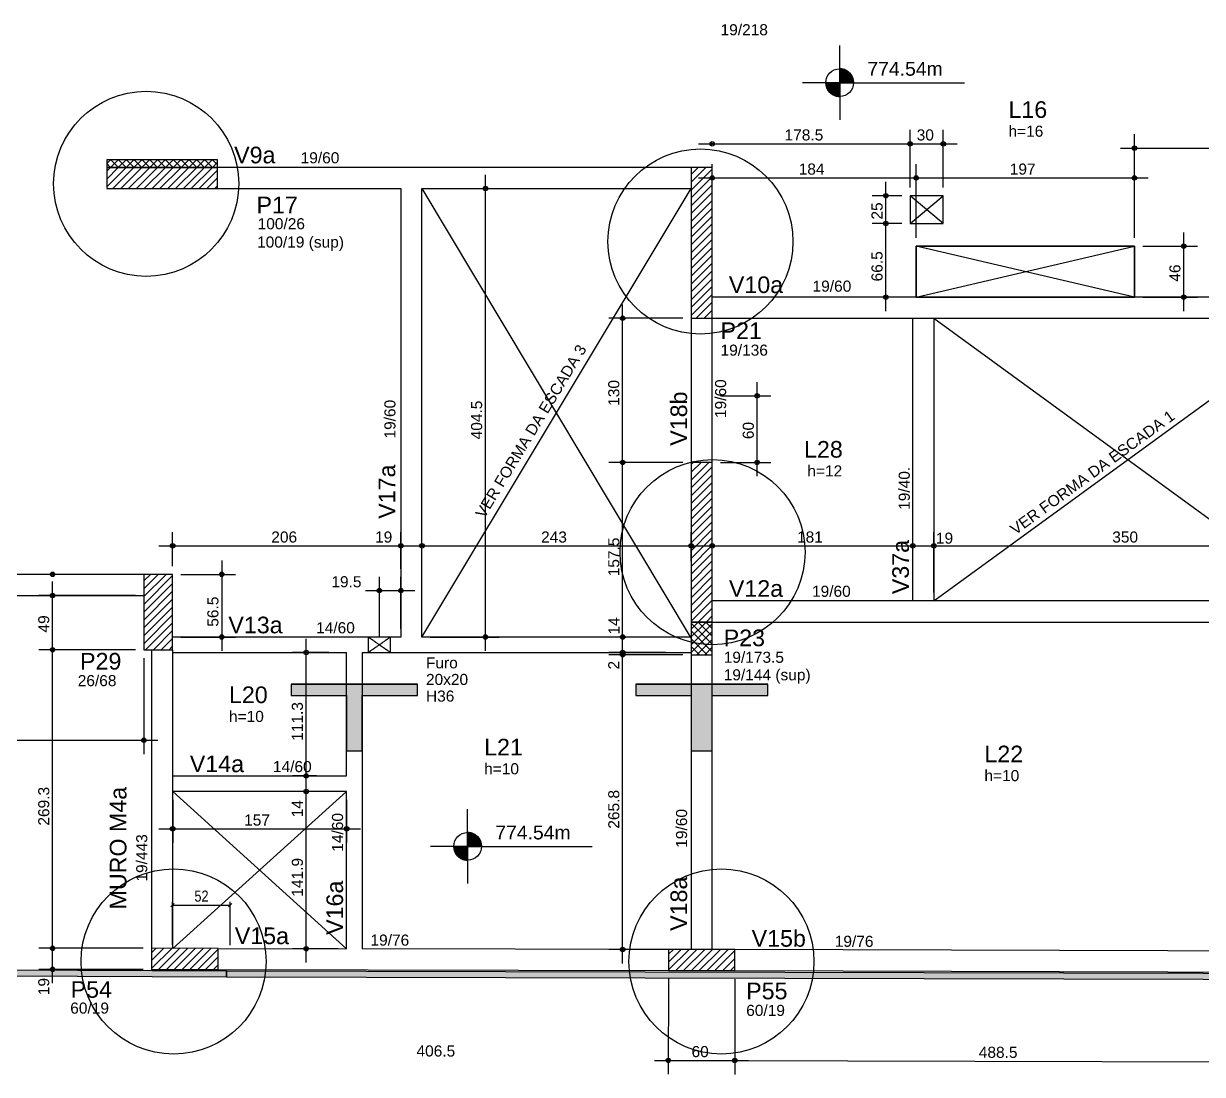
# Model space of a CAD drawing. Header units: millimetres. Extents: x 787 to 8287, y -592 to 17063.
# Drawn here: x 3300 to 4364, y 14306 to 15254 of the extents above; entities that cross this region are included whole.
import ezdxf

# ---------------------------------------------------------------- set-up
doc = ezdxf.new("R2010")
doc.units = ezdxf.units.MM
doc.linetypes.add('ESTILO_TQS_0001', pattern=[1, 0.7, -0.3])
for name, color, linetype in [('1', 1, 'Continuous'), ('10', 10, 'Continuous'), ('2', 2, 'Continuous'), ('3', 3, 'Continuous'), ('4', 4, 'Continuous'), ('6', 6, 'Continuous'), ('Painéis', 200, 'Continuous')]:
    doc.layers.add(name, color=color, linetype=linetype)
doc.styles.add('COTA TECNICA', font='techl___.ttf', dxfattribs={"height": 10})
doc.styles.get("Standard").update_dxf_attribs({"font": 'arial.ttf'})
doc.dimstyles.new('PAINEL', dxfattribs={"dimtxt": 10, "dimasz": 3, "dimexe": 3, "dimexo": 3, "dimgap": 3, "dimtad": 1, "dimdec": 1, "dimzin": 12, "dimdsep": 46, "dimtxsty": 'COTA TECNICA', "dimblk1": 'OBLIQUE', "dimblk2": 'OBLIQUE', "dimsah": 1, "dimcen": 0.9, "dimclrd": 4, "dimclre": 4, "dimclrt": 240, "dimadec": 1, "dimazin": 3, "dimtfac": 1, "dimtdec": 1, "dimtmove": 0, "dimatfit": 3, "dimfxl": 0, "dimtolj": 1, "dimtzin": 12, "dimarcsym": 0})

# ---------------------------------------------------------------- blocks, each defined once
blk = doc.blocks.new('_Oblique')
at = {"color": 0, "linetype": 'ByBlock', "lineweight": -2}
blk.add_line((-0.5, -0.5), (0.5, 0.5), dxfattribs=at)
blk = doc.blocks.new('*D3333')
at = {"layer": 'Defpoints', "color": 0}
for p in [(3486.8, 14458.9), (3434.8, 14420), (3486.8, 14419.9)]:
    blk.add_point(p, dxfattribs=at)
at = {"layer": 'Painéis', "color": 4, "lineweight": -2}
for p, q in [((3434.8, 14423), (3434.8, 14461.9)), ((3434.8, 14458.9), (3486.8, 14458.9)), ((3486.8, 14422.9), (3486.8, 14461.9))]:
    blk.add_line(p, q, dxfattribs=at)
at = {"layer": 'Painéis', "color": 4, "lineweight": -2, "xscale": 3, "yscale": 3, "zscale": 3, "rotation": 180}
blk.add_blockref('_Oblique', (3434.8, 14458.9), dxfattribs=at)
at = {"layer": 'Painéis', "color": 4, "lineweight": -2, "xscale": 3, "yscale": 3, "zscale": 3}
blk.add_blockref('_Oblique', (3486.8, 14458.9), dxfattribs=at)
at = {"layer": 'Painéis', "color": 240, "insert": (3460.8, 14467), "char_height": 10, "attachment_point": 5, "style": 'COTA TECNICA'}
blk.add_mtext('\\A1;52', dxfattribs=at)

msp = doc.modelspace()

# ---------------------------------------------------------------- linework, layer by layer
at = {"layer": '1', "linetype": 'Continuous'}
for p, q in [((4036.8, 15200.8), (4036.8, 15234.36)), ((4036.8, 15213.3), (4036.8, 15188.3)), ((4036.8, 15212.7), (4040.63, 15212.7)), ((4036.8, 15211.9), (4042.53, 15211.9)), ((4036.8, 15211.11), (4043.86, 15211.11)), ((4036.8, 15210.32), (4044.9, 15210.32)), ((4036.8, 15209.53), (4045.75, 15209.53)), ((4036.8, 15208.73), (4046.45, 15208.73)), ((4036.8, 15207.94), (4047.06, 15207.94)), ((4036.8, 15207.15), (4047.57, 15207.15)), ((4036.8, 15206.35), (4048, 15206.35)), ((4036.8, 15205.56), (4048.36, 15205.56)), ((4036.8, 15204.77), (4048.65, 15204.77)), ((4036.8, 15203.98), (4048.89, 15203.98)), ((4036.8, 15200.8), (4003.24, 15200.8)), ((4024.3, 15200.8), (4049.3, 15200.8)), ((4036.8, 15200.01), (4024.3, 15200.01)), ((4036.8, 15199.22), (4024.4, 15199.22)), ((4036.8, 15198.43), (4024.53, 15198.43)), ((4036.8, 15197.63), (4024.71, 15197.63)), ((4036.8, 15196.84), (4024.94, 15196.84)), ((4036.8, 15196.05), (4025.24, 15196.05)), ((4036.8, 15195.25), (4025.6, 15195.25)), ((4036.8, 15194.46), (4026.03, 15194.46)), ((4036.8, 15193.67), (4026.53, 15193.67)), ((4036.8, 15192.88), (4027.13, 15192.88)), ((4036.8, 15203.18), (4049.07, 15203.18)), ((4036.8, 15202.39), (4049.2, 15202.39)), ((4036.8, 15201.6), (4049.27, 15201.6)), ((4036.8, 15200.8), (4149.3, 15200.8)), ((4036.8, 15200.8), (4036.8, 15167.25)), ((4036.8, 15192.08), (4027.84, 15192.08)), ((4036.8, 15191.29), (4028.69, 15191.29)), ((4036.8, 15190.5), (4029.73, 15190.5)), ((4036.8, 15189.7), (4031.05, 15189.7)), ((4036.8, 15188.91), (4032.95, 15188.91)), ((4100.3, 15106.3), (4100.3, 15158.17)), ((4100.3, 15106.3), (4100.3, 15158.17)), ((4130.3, 15106.3), (4130.3, 15158.17)), ((4302.81, 15060.79), (4302.81, 15154.21)), ((3909.3, 15145.67), (4112.8, 15145.67)), ((4087.8, 15145.67), (4142.8, 15145.67)), ((4290.31, 15141.71), (4484.3, 15141.71)), ((3375.31, 15127.98), (3378.63, 15131.3)), ((3375.31, 15131.3), (3375.31, 15131.3)), ((3375.31, 15131.3), (3375.31, 15131.3)), ((3375.31, 15131.3), (3375.31, 15131.3)), ((3375.31, 15131.3), (3375.31, 15131.3)), ((3375.31, 15131.3), (3375.31, 15131.3)), ((3375.31, 15131.3), (3375.31, 15131.3)), ((3375.31, 15131.3), (3375.31, 15131.3)), ((3378.7, 15124.3), (3385.7, 15131.3)), ((3378.87, 15131.3), (3385.87, 15124.3)), ((3385.77, 15124.3), (3392.77, 15131.3)), ((3385.94, 15131.3), (3392.94, 15124.3)), ((3392.84, 15124.3), (3399.84, 15131.3)), ((3393.01, 15131.3), (3400.01, 15124.3)), ((3399.91, 15124.3), (3406.91, 15131.3)), ((3400.08, 15131.3), (3407.08, 15124.3)), ((3406.99, 15124.3), (3413.99, 15131.3)), ((3407.15, 15131.3), (3414.15, 15124.3)), ((3414.06, 15124.3), (3421.06, 15131.3)), ((3414.22, 15131.3), (3421.22, 15124.3)), ((3421.13, 15124.3), (3428.13, 15131.3)), ((3421.29, 15131.3), (3428.29, 15124.3)), ((3428.2, 15124.3), (3435.2, 15131.3)), ((3428.36, 15131.3), (3435.36, 15124.3)), ((3435.27, 15124.3), (3442.27, 15131.3)), ((3435.44, 15131.3), (3442.44, 15124.3)), ((3442.34, 15124.3), (3449.34, 15131.3)), ((3442.51, 15131.3), (3449.51, 15124.3)), ((3449.41, 15124.3), (3456.41, 15131.3)), ((3449.58, 15131.3), (3456.58, 15124.3)), ((3456.48, 15124.3), (3463.48, 15131.3)), ((3456.65, 15131.3), (3463.65, 15124.3)), ((3463.55, 15124.3), (3470.55, 15131.3)), ((3463.72, 15131.3), (3470.72, 15124.3)), ((3470.62, 15124.3), (3475.31, 15128.99)), ((3470.79, 15131.3), (3475.31, 15126.79)), ((3475.31, 15131.3), (3475.31, 15131.3)), ((3475.31, 15131.3), (3475.31, 15131.3)), ((3375.31, 15127.79), (3378.8, 15124.3)), ((3375.31, 15106.77), (3392.84, 15124.3)), ((3375.31, 15113.84), (3385.77, 15124.3)), ((3375.31, 15120.91), (3378.7, 15124.3)), ((3380.91, 15105.3), (3399.91, 15124.3)), ((3387.99, 15105.3), (3406.99, 15124.3)), ((3395.06, 15105.3), (3414.06, 15124.3)), ((3402.13, 15105.3), (3421.13, 15124.3)), ((3409.2, 15105.3), (3428.2, 15124.3)), ((3416.27, 15105.3), (3435.27, 15124.3)), ((3423.34, 15105.3), (3442.34, 15124.3)), ((3430.41, 15105.3), (3449.41, 15124.3)), ((3437.48, 15105.3), (3456.48, 15124.3)), ((3444.55, 15105.3), (3463.55, 15124.3)), ((3451.62, 15105.3), (3470.62, 15124.3)), ((3458.7, 15105.3), (3475.31, 15121.91)), ((3895.3, 15124.3), (3787.46, 15124.3)), ((3902.8, 15111.01), (3916.1, 15124.3)), ((3902.8, 15118.08), (3909.03, 15124.3)), ((3902.8, 15124.3), (3902.8, 15124.3)), ((3902.8, 15124.3), (3902.8, 15124.3)), ((3902.8, 15124.3), (3902.8, 15124.3)), ((3902.8, 15103.93), (3921.8, 15122.93)), ((3921.8, 15077.17), (3921.8, 15127.37)), ((3921.8, 15124.3), (3921.8, 15124.3)), ((3921.8, 15124.3), (3921.8, 15124.3)), ((4105.8, 15060.79), (4105.8, 15127.37)), ((4105.8, 15060.79), (4105.8, 15127.37)), ((4302.81, 15060.79), (4302.81, 15127.37)), ((3425.31, 15114.8), (3425.31, 15114.8)), ((3465.77, 15105.3), (3475.31, 15114.84)), ((3472.84, 15105.3), (3475.31, 15107.77)), ((3717.11, 14688.3), (3717.11, 15117.8)), ((3902.8, 15096.86), (3921.8, 15115.86)), ((3902.8, 15089.79), (3921.8, 15108.79)), ((3909.3, 15114.87), (4118.3, 15114.87)), ((4078.48, 15061.3), (4078.48, 15111.3)), ((4093.3, 15114.87), (4315.31, 15114.87)), ((3375.31, 15105.3), (3375.31, 15105.3)), ((3375.31, 15105.3), (3375.31, 15105.3)), ((3475.31, 15105.3), (3475.31, 15105.3)), ((3640.81, 15105.3), (3640.81, 15105.3)), ((3640.81, 15105.3), (3640.81, 15105.3)), ((3659.81, 15105.3), (3659.81, 15105.3)), ((3659.81, 15105.3), (3659.81, 15105.3)), ((3659.81, 15105.3), (3659.81, 15105.3)), ((3667.31, 15105.3), (3729.61, 15105.3)), ((3902.8, 15082.72), (3921.8, 15101.72)), ((4092.8, 15098.8), (4065.98, 15098.8)), ((4100.3, 15098.8), (4100.3, 15098.8)), ((4100.3, 15098.8), (4100.3, 15098.8)), ((4100.3, 15098.8), (4100.3, 15098.8)), ((4130.3, 15098.8), (4130.3, 15098.8)), ((3902.8, 15075.65), (3921.8, 15094.65)), ((3902.8, 15068.58), (3921.8, 15087.58)), ((4078.48, 14994.8), (4078.48, 15086.3)), ((3902.8, 15061.51), (3921.8, 15080.51)), ((3902.8, 15054.44), (3921.8, 15073.44)), ((3902.8, 15047.37), (3921.8, 15066.37)), ((3921.8, 15069.67), (3921.8, 15069.67)), ((4092.8, 15073.8), (4065.98, 15073.8)), ((4092.8, 15073.8), (4065.98, 15073.8)), ((4100.3, 15073.8), (4100.3, 15073.8)), ((4100.3, 15073.8), (4100.3, 15073.8)), ((4347.3, 14994.8), (4347.3, 15065.79)), ((3902.8, 15040.29), (3921.8, 15059.29)), ((3912.3, 15056.3), (3912.3, 15056.3)), ((3902.8, 15033.22), (3921.8, 15052.22)), ((3902.8, 15026.15), (3921.8, 15045.15)), ((4105.8, 15053.29), (4105.8, 15053.29)), ((4105.8, 15053.29), (4105.8, 15053.29)), ((4302.81, 15053.29), (4302.81, 15053.29)), ((4302.81, 15053.29), (4302.81, 15053.29)), ((4302.81, 15053.29), (4302.81, 15053.29)), ((4310.31, 15053.29), (4359.8, 15053.29)), ((3902.8, 15019.08), (3921.8, 15038.08)), ((3902.8, 15012.01), (3921.8, 15031.01)), ((3902.8, 15004.94), (3921.8, 15023.94)), ((3902.8, 14997.87), (3921.8, 15016.87)), ((3902.8, 14990.8), (3921.8, 15009.8)), ((3907.38, 14988.3), (3921.8, 15002.73)), ((4079.08, 15007.3), (4065.98, 15007.3)), ((4086.58, 15007.3), (4086.58, 15007.3)), ((4302.81, 15007.3), (4302.81, 15007.3)), ((4310.31, 15007.3), (4359.8, 15007.3)), ((3840.9, 14845.8), (3840.9, 15000.8)), ((3914.45, 14988.3), (3921.8, 14995.66)), ((3895.3, 14988.3), (3828.4, 14988.3)), ((3895.3, 14988.3), (3828.4, 14988.3)), ((3902.8, 14988.3), (3902.8, 14988.3)), ((3902.8, 14988.3), (3902.8, 14988.3)), ((3921.52, 14988.3), (3921.8, 14988.58)), ((4102.8, 14733.3), (4102.8, 14988.3)), ((4121.8, 14988.3), (4121.8, 14733.3)), ((3962.28, 14845.8), (3962.28, 14930.8)), ((3921.81, 14918.3), (3921.81, 14918.3)), ((3929.31, 14918.3), (3974.78, 14918.3)), ((3840.9, 14688.3), (3840.9, 14870.8)), ((3895.31, 14858.3), (3828.4, 14858.3)), ((3895.31, 14858.3), (3828.4, 14858.3)), ((3902.81, 14842.31), (3918.8, 14858.3)), ((3902.81, 14849.38), (3911.73, 14858.3)), ((3902.81, 14856.45), (3904.66, 14858.3)), ((3902.81, 14858.3), (3902.81, 14858.3)), ((3902.81, 14858.3), (3902.81, 14858.3)), ((3902.81, 14835.24), (3921.81, 14854.24)), ((3921.81, 14858.3), (3921.81, 14858.3)), ((3929.31, 14858.3), (3974.78, 14858.3)), ((3902.81, 14828.17), (3921.81, 14847.17)), ((3902.81, 14821.1), (3921.81, 14840.1)), ((3902.81, 14814.03), (3921.81, 14833.03)), ((3902.81, 14806.95), (3921.81, 14825.95)), ((3902.81, 14799.88), (3921.81, 14818.88)), ((3902.81, 14792.81), (3921.81, 14811.81)), ((3902.81, 14785.74), (3921.81, 14804.74)), ((3434.8, 14764.81), (3434.8, 14795.5)), ((3640.81, 14762.44), (3640.81, 14795.5)), ((3640.81, 14762.44), (3640.81, 14795.5)), ((3659.81, 14782.47), (3659.81, 14795.5)), ((3659.81, 14782.47), (3659.81, 14795.5)), ((3902.81, 14778.67), (3921.81, 14797.67)), ((3902.81, 14769.34), (3902.81, 14795.5)), ((3902.81, 14771.6), (3921.81, 14790.6)), ((3921.81, 14740.8), (3921.81, 14795.5)), ((4102.8, 14740.8), (4102.8, 14795.5)), ((4102.8, 14740.8), (4102.8, 14795.5)), ((4121.8, 14740.8), (4121.8, 14795.5)), ((4121.8, 14740.8), (4121.8, 14795.5)), ((3422.3, 14783), (3653.31, 14783)), ((3628.31, 14783), (3672.31, 14783)), ((3647.31, 14783), (3915.31, 14783)), ((3902.81, 14764.53), (3921.81, 14783.53)), ((3909.31, 14783), (4115.3, 14783)), ((3912.31, 14786.3), (3912.31, 14786.3)), ((4090.3, 14783), (4134.3, 14783)), ((4109.3, 14783), (4484.3, 14783)), ((3479.09, 14769.81), (3479.09, 14688.3)), ((3659.81, 14774.97), (3659.81, 14774.97)), ((3659.81, 14774.97), (3659.81, 14774.97)), ((3902.81, 14757.46), (3921.81, 14776.46)), ((3902.81, 14750.39), (3921.81, 14769.39)), ((3401.3, 14757.31), (3313.96, 14757.31)), ((3408.8, 14737.21), (3428.9, 14757.31)), ((3408.8, 14744.29), (3421.83, 14757.31)), ((3408.8, 14751.36), (3414.75, 14757.31)), ((3408.8, 14757.31), (3408.8, 14757.31)), ((3434.8, 14757.31), (3434.8, 14757.31)), ((3434.8, 14757.31), (3434.8, 14757.31)), ((3442.3, 14757.31), (3491.59, 14757.31)), ((3902.81, 14743.31), (3921.81, 14762.31)), ((3902.81, 14761.84), (3902.81, 14761.84)), ((3326.46, 14676.81), (3326.46, 14750.8)), ((3408.8, 14730.14), (3434.8, 14756.14)), ((3408.8, 14723.07), (3434.8, 14749.07)), ((3621.35, 14701.3), (3621.35, 14755.16)), ((3640.81, 14708.3), (3640.81, 14755.16)), ((3640.81, 14754.94), (3640.81, 14754.94)), ((3640.81, 14754.94), (3640.81, 14754.94)), ((3902.81, 14736.24), (3921.81, 14755.24)), ((3902.81, 14729.17), (3921.81, 14748.17)), ((3401.3, 14738.3), (3313.96, 14738.3)), ((3408.8, 14716), (3434.8, 14742)), ((3408.8, 14738.3), (3408.8, 14738.3)), ((3608.85, 14742.66), (3653.31, 14742.66)), ((3902.81, 14722.1), (3921.81, 14741.1)), ((3408.8, 14708.93), (3434.8, 14734.93)), ((3408.8, 14701.86), (3434.8, 14727.86)), ((3902.81, 14715.03), (3921.81, 14734.03)), ((3909.15, 14714.3), (3921.81, 14726.96)), ((3921.81, 14733.3), (3921.81, 14733.3)), ((4102.8, 14733.3), (4102.8, 14733.3)), ((4102.8, 14733.3), (4102.8, 14733.3)), ((4121.8, 14733.3), (4121.8, 14733.3)), ((4121.8, 14733.3), (4121.8, 14733.3)), ((3408.8, 14694.79), (3434.8, 14720.79)), ((3425.3, 14723.31), (3425.3, 14723.31)), ((3902.81, 14700.89), (3916.22, 14714.3)), ((3902.81, 14707.96), (3909.15, 14714.3)), ((3909, 14714.3), (3921.81, 14701.5)), ((3916.08, 14714.3), (3921.81, 14708.57)), ((3916.22, 14714.3), (3921.81, 14719.89)), ((3410.39, 14689.31), (3434.8, 14713.72)), ((3417.46, 14689.31), (3434.8, 14706.65)), ((3840.9, 14674.3), (3840.9, 14713.3)), ((3902.81, 14713.43), (3921.81, 14694.43)), ((3902.81, 14693.82), (3921.81, 14712.82)), ((3902.81, 14706.36), (3921.81, 14687.36)), ((3902.81, 14686.75), (3921.81, 14705.75)), ((3326.46, 14407.53), (3326.46, 14701.81)), ((3424.54, 14689.31), (3434.8, 14699.57)), ((3434.8, 14700.8), (3434.8, 14700.8)), ((3442.3, 14700.8), (3491.59, 14700.8)), ((3555.33, 14562.98), (3555.33, 14699.3)), ((3621.35, 14693.8), (3621.35, 14693.8)), ((3640.81, 14700.8), (3640.81, 14700.8)), ((3659.81, 14700.8), (3659.81, 14700.8)), ((3667.31, 14700.8), (3729.61, 14700.8)), ((3851.98, 14700.8), (3828.4, 14700.8)), ((3851.98, 14700.8), (3828.4, 14700.8)), ((3840.9, 14672.3), (3840.9, 14699.3)), ((3840.9, 14406.45), (3840.9, 14697.3)), ((3859.48, 14700.8), (3859.48, 14700.8)), ((3859.48, 14700.8), (3859.48, 14700.8)), ((3902.81, 14699.29), (3917.29, 14684.8)), ((3907.94, 14684.8), (3921.81, 14698.67)), ((3401.3, 14689.31), (3313.96, 14689.31)), ((3401.3, 14689.31), (3313.96, 14689.31)), ((3408.8, 14689.31), (3408.8, 14689.31)), ((3408.8, 14689.31), (3408.8, 14689.31)), ((3408.8, 14689.31), (3408.8, 14689.31)), ((3431.61, 14689.31), (3434.8, 14692.5)), ((3575.6, 14686.8), (3542.83, 14686.8)), ((3583.1, 14686.8), (3583.1, 14686.8)), ((3591.81, 14575.48), (3591.81, 14686.8)), ((3605.81, 14686.8), (3605.81, 14419.6)), ((3872.61, 14686.8), (3828.4, 14686.8)), ((3879.6, 14686.8), (3828.4, 14686.8)), ((3895.31, 14684.8), (3828.4, 14684.8)), ((3895.31, 14684.8), (3828.4, 14684.8)), ((3880.11, 14686.8), (3880.11, 14686.8)), ((3887.1, 14686.8), (3887.1, 14686.8)), ((3902.81, 14692.22), (3910.22, 14684.8)), ((3902.81, 14685.15), (3903.15, 14684.8)), ((3902.81, 14684.8), (3902.81, 14684.8)), ((3902.81, 14684.8), (3902.81, 14684.8)), ((3915.01, 14684.8), (3921.81, 14691.6)), ((3408.8, 14681.81), (3408.8, 14595.18)), ((2938.8, 14607.68), (3421.3, 14607.68)), ((3555.33, 14548.98), (3555.33, 14587.98)), ((3434.81, 14575.48), (3591.81, 14575.48)), ((3564.53, 14575.48), (3542.83, 14575.48)), ((3564.53, 14575.48), (3542.83, 14575.48)), ((3555.33, 14407.13), (3555.33, 14573.98)), ((3572.03, 14575.48), (3572.03, 14575.48)), ((3572.03, 14575.48), (3572.03, 14575.48)), ((3591.81, 14561.48), (3434.81, 14561.48)), ((3434.81, 14561.48), (3434.81, 14561.48)), ((3584.31, 14561.48), (3542.83, 14561.48)), ((3584.31, 14561.48), (3542.83, 14561.48)), ((3591.81, 14419.63), (3591.81, 14561.48)), ((3591.81, 14561.48), (3591.81, 14561.48)), ((3591.81, 14561.48), (3591.81, 14561.48)), ((3591.81, 14561.48), (3591.81, 14561.48)), ((3434.81, 14553.98), (3434.81, 14515.24)), ((3591.81, 14553.98), (3591.81, 14515.24)), ((3700.99, 14511.98), (3700.99, 14545.54)), ((3422.31, 14527.74), (3604.31, 14527.74)), ((3700.99, 14524.48), (3700.99, 14499.48)), ((3700.99, 14523.87), (3704.82, 14523.87)), ((3700.99, 14523.08), (3706.72, 14523.08)), ((3700.99, 14511.98), (3667.43, 14511.98)), ((3688.49, 14511.98), (3713.49, 14511.98)), ((3700.99, 14522.28), (3708.05, 14522.28)), ((3700.99, 14521.49), (3709.09, 14521.49)), ((3700.99, 14520.7), (3709.94, 14520.7)), ((3700.99, 14519.91), (3710.64, 14519.91)), ((3700.99, 14519.11), (3711.25, 14519.11)), ((3700.99, 14518.32), (3711.76, 14518.32)), ((3700.99, 14517.53), (3712.19, 14517.53)), ((3700.99, 14516.73), (3712.55, 14516.73)), ((3700.99, 14515.94), (3712.84, 14515.94)), ((3700.99, 14515.15), (3713.08, 14515.15)), ((3700.99, 14514.36), (3713.26, 14514.36)), ((3700.99, 14513.56), (3713.39, 14513.56)), ((3700.99, 14512.77), (3713.46, 14512.77)), ((3700.99, 14511.98), (3813.49, 14511.98)), ((3700.99, 14511.98), (3700.99, 14478.42)), ((3700.99, 14511.18), (3688.49, 14511.18)), ((3700.99, 14510.39), (3688.59, 14510.39)), ((3700.99, 14509.6), (3688.71, 14509.6)), ((3700.99, 14508.81), (3688.9, 14508.81)), ((3700.99, 14508.01), (3689.13, 14508.01)), ((3700.99, 14507.22), (3689.43, 14507.22)), ((3700.99, 14506.43), (3689.79, 14506.43)), ((3700.99, 14505.63), (3690.21, 14505.63)), ((3700.99, 14504.84), (3690.72, 14504.84)), ((3700.99, 14504.05), (3691.32, 14504.05)), ((3700.99, 14503.26), (3692.03, 14503.26)), ((3700.99, 14502.46), (3692.88, 14502.46)), ((3700.99, 14501.67), (3693.91, 14501.67)), ((3700.99, 14500.88), (3695.24, 14500.88)), ((3700.99, 14500.08), (3697.14, 14500.08)), ((3326.46, 14388.53), (3326.46, 14432.53)), ((3408.31, 14420.03), (3313.96, 14420.03)), ((3408.31, 14420.03), (3313.96, 14420.03)), ((3415.81, 14420.03), (3415.81, 14420.03)), ((3415.81, 14420.03), (3415.81, 14420.03)), ((3415.81, 14401.85), (3434.03, 14419.99)), ((3415.82, 14408.92), (3426.96, 14420.01)), ((3415.84, 14416), (3419.89, 14420.02)), ((3422.06, 14401.02), (3441.1, 14419.97)), ((3429.13, 14401), (3448.17, 14419.96)), ((3436.2, 14400.99), (3455.24, 14419.94)), ((3443.27, 14400.97), (3462.31, 14419.92)), ((3450.34, 14400.95), (3469.39, 14419.91)), ((3457.41, 14400.93), (3475.85, 14419.28)), ((3475.85, 14419.89), (3591.81, 14419.63)), ((3584.31, 14419.63), (3542.83, 14419.63)), ((3591.81, 14419.63), (3591.81, 14419.63)), ((3895.31, 14418.95), (3828.4, 14418.95)), ((3882.26, 14400.5), (3900.81, 14418.96)), ((3882.28, 14407.57), (3893.74, 14418.97)), ((3882.3, 14414.64), (3886.66, 14418.99)), ((3888.83, 14399.99), (3907.88, 14418.94)), ((3895.9, 14399.97), (3914.95, 14418.92)), ((3902.81, 14418.95), (3902.81, 14418.95)), ((3902.97, 14399.95), (3922.02, 14418.91)), ((3910.04, 14399.93), (3929.09, 14418.89)), ((3917.12, 14399.92), (3936.16, 14418.87)), ((3924.19, 14399.9), (3942.31, 14417.93)), ((3445.83, 14410.46), (3445.83, 14410.46)), ((3464.48, 14400.92), (3475.83, 14412.21)), ((3912.28, 14409.43), (3912.28, 14409.43)), ((3931.26, 14399.88), (3942.29, 14410.86)), ((3408.3, 14401.03), (3313.96, 14401.03)), ((3415.8, 14401.03), (3415.8, 14401.03)), ((3415.8, 14401.03), (3415.8, 14401.03)), ((3471.55, 14400.9), (3475.81, 14405.14)), ((3475.8, 14400.89), (3475.8, 14400.89)), ((3475.8, 14400.89), (3475.8, 14400.89)), ((3882.26, 14399.91), (3882.26, 14399.91)), ((3882.26, 14399.91), (3882.26, 14399.91)), ((3938.33, 14399.87), (3942.27, 14403.79)), ((3942.26, 14399.77), (3942.26, 14399.77)), ((3942.26, 14399.77), (3942.26, 14399.77)), ((3882.24, 14392.41), (3882.04, 14306.42)), ((3882.24, 14392.41), (3882.04, 14306.42)), ((3942.24, 14392.27), (3942.04, 14306.27)), ((3942.24, 14392.27), (3942.04, 14306.27)), ((3869.57, 14318.95), (3954.57, 14318.74)), ((3929.57, 14318.8), (4443.07, 14317.57))]:
    msp.add_line(p, q, dxfattribs=at)
for points in [[(4036.8, 15213.3), (4036.8, 15200.8), (4049.3, 15200.8), (4049.29, 15201.26), (4049.24, 15202.05), (4049.13, 15202.84), (4048.97, 15203.66), (4048.77, 15204.4), (4048.49, 15205.22), (4048.16, 15206.02), (4047.78, 15206.78), (4047.3, 15207.58), (4046.73, 15208.4), (4046.03, 15209.24), (4045.43, 15209.84), (4044.64, 15210.54), (4044.1, 15210.95), (4043.52, 15211.35), (4042.81, 15211.76), (4042.1, 15212.12), (4041.02, 15212.57), (4040.03, 15212.88), (4039.24, 15213.06), (4038.28, 15213.22), (4037.5, 15213.28), (4036.8, 15213.3)], [(4036.8, 15188.3), (4036.8, 15200.8), (4024.3, 15200.8), (4024.31, 15200.35), (4024.36, 15199.56), (4024.46, 15198.77), (4024.63, 15197.95), (4024.82, 15197.21), (4025.1, 15196.39), (4025.44, 15195.59), (4025.82, 15194.83), (4026.29, 15194.03), (4026.87, 15193.21), (4027.57, 15192.37), (4028.16, 15191.77), (4028.95, 15191.07), (4029.49, 15190.66), (4030.08, 15190.26), (4030.78, 15189.85), (4031.49, 15189.49), (4032.57, 15189.04), (4033.56, 15188.73), (4034.35, 15188.55), (4035.32, 15188.39), (4036.1, 15188.32), (4036.8, 15188.3)], [(3650.31, 15124.3), (3475.31, 15124.3)], [(3902.8, 15124.3), (3650.31, 15124.3)], [(3475.31, 15105.3), (3640.81, 15105.3)], [(3640.81, 15105.3), (3640.81, 14700.8)], [(3659.81, 15105.3), (3902.8, 15105.3)], [(3659.81, 14700.8), (3659.81, 15105.3)], [(4464.8, 15007.3), (3921.8, 15007.3)], [(3902.81, 14988.3), (3902.81, 14858.3)], [(3921.8, 14988.3), (4464.8, 14988.3)], [(3921.81, 14858.3), (3921.81, 14988.3)], [(3408.81, 14757.3), (2951.3, 14757.3)], [(2951.3, 14738.3), (3408.8, 14738.3)], [(4471.8, 14733.3), (3921.81, 14733.3)], [(3921.81, 14714.3), (4471.8, 14714.3)], [(3640.81, 14700.8), (3434.8, 14700.8)], [(3902.81, 14700.8), (3659.81, 14700.8)], [(3415.81, 14689.31), (3415.81, 14420.03)], [(3434.8, 14686.8), (3591.81, 14686.8)], [(3434.81, 14419.99), (3434.81, 14689.31)], [(3605.81, 14686.8), (3902.81, 14686.8)], [(3902.81, 14684.8), (3902.81, 14418.95)], [(3921.81, 14418.91), (3921.81, 14684.8)], [(3700.99, 14524.48), (3700.99, 14511.98), (3713.49, 14511.98), (3713.48, 14512.43), (3713.42, 14513.22), (3713.32, 14514.01), (3713.16, 14514.83), (3712.96, 14515.57), (3712.68, 14516.39), (3712.35, 14517.19), (3711.97, 14517.95), (3711.49, 14518.75), (3710.92, 14519.57), (3710.22, 14520.41), (3709.62, 14521.01), (3708.83, 14521.71), (3708.29, 14522.12), (3707.71, 14522.52), (3707, 14522.94), (3706.29, 14523.29), (3705.21, 14523.74), (3704.22, 14524.05), (3703.43, 14524.24), (3702.47, 14524.39), (3701.69, 14524.46), (3700.99, 14524.48)], [(3700.99, 14499.48), (3700.99, 14511.98), (3688.49, 14511.98), (3688.49, 14511.52), (3688.55, 14510.73), (3688.65, 14509.94), (3688.82, 14509.12), (3689.01, 14508.39), (3689.29, 14507.56), (3689.63, 14506.76), (3690.01, 14506), (3690.48, 14505.2), (3691.06, 14504.38), (3691.76, 14503.55), (3692.35, 14502.94), (3693.14, 14502.25), (3693.68, 14501.83), (3694.27, 14501.44), (3694.97, 14501.02), (3695.68, 14500.66), (3696.76, 14500.21), (3697.75, 14499.9), (3698.54, 14499.72), (3699.51, 14499.56), (3700.29, 14499.5), (3700.99, 14499.48)], [(3882.31, 14419), (3605.81, 14419.59)], [(4430.81, 14417.54), (3942.31, 14418.86)], [(1399.76, 14408.66), (1399.74, 14403.66), (3483.29, 14394.3), (3483.31, 14399.3), (1399.76, 14408.66)], [(3475.8, 14400.89), (3882.26, 14400)], [(3483.31, 14399.3), (3483.29, 14394.3), (6883.77, 14386.16), (6883.79, 14391.16), (3483.31, 14399.3)], [(3942.26, 14399.86), (4430.76, 14398.54)]]:
    msp.add_lwpolyline(points, dxfattribs=at)
at = {"layer": '1', "linetype": 'ESTILO_TQS_0001'}
msp.add_lwpolyline([(3621.35, 14693.8), (3611.35, 14686.8), (3631.35, 14686.8), (3621.35, 14693.8), (3631.35, 14686.8), (3631.35, 14700.8), (3621.35, 14693.8), (3631.35, 14700.8), (3611.35, 14700.8), (3621.35, 14693.8), (3611.35, 14700.8), (3611.35, 14686.8), (3621.35, 14693.8)], dxfattribs=at)
at = {"layer": '1', "linetype": 'Continuous'}
for centre, radius in [((4036.8, 15200.8), 12.5), ((3921.8, 15145.67), 2), ((3921.8, 15145.67), 1), ((4100.3, 15145.67), 2), ((4100.3, 15145.67), 2), ((4100.3, 15145.67), 1), ((4100.3, 15145.67), 1), ((4130.3, 15145.67), 2), ((4130.3, 15145.67), 1), ((4302.81, 15141.71), 2), ((4302.81, 15141.71), 1), ((3921.8, 15114.87), 2), ((3921.8, 15114.87), 1), ((4105.8, 15114.87), 2), ((4105.8, 15114.87), 2), ((4105.8, 15114.87), 1), ((4105.8, 15114.87), 1), ((4302.81, 15114.87), 2), ((4302.81, 15114.87), 1), ((3717.11, 15105.3), 2), ((3717.11, 15105.3), 1), ((4078.48, 15098.8), 2), ((4078.48, 15098.8), 1), ((4078.48, 15073.8), 2), ((4078.48, 15073.8), 2), ((4078.48, 15073.8), 1), ((4078.48, 15073.8), 1), ((4347.3, 15053.29), 2), ((4347.3, 15053.29), 1), ((4078.48, 15007.3), 2), ((4078.48, 15007.3), 1), ((4347.3, 15007.3), 2), ((4347.3, 15007.3), 1), ((3840.9, 14988.3), 2), ((3840.9, 14988.3), 2), ((3840.9, 14988.3), 1), ((3840.9, 14988.3), 1), ((3962.28, 14918.3), 2), ((3962.28, 14918.3), 1), ((3840.9, 14858.3), 2), ((3840.9, 14858.3), 2), ((3840.9, 14858.3), 1), ((3840.9, 14858.3), 1), ((3962.28, 14858.3), 2), ((3962.28, 14858.3), 1), ((3434.8, 14783), 2), ((3434.8, 14783), 1), ((3640.81, 14783), 2), ((3640.81, 14783), 2), ((3640.81, 14783), 1), ((3640.81, 14783), 1), ((3659.81, 14783), 2), ((3659.81, 14783), 2), ((3659.81, 14783), 1), ((3659.81, 14783), 1), ((3902.81, 14783), 2), ((3902.81, 14783), 1), ((3921.81, 14783), 2), ((3921.81, 14783), 1), ((4102.8, 14783), 2), ((4102.8, 14783), 2), ((4102.8, 14783), 1), ((4102.8, 14783), 1), ((4121.8, 14783), 2), ((4121.8, 14783), 2), ((4121.8, 14783), 1), ((4121.8, 14783), 1), ((3326.46, 14757.31), 2), ((3326.46, 14757.31), 1), ((3479.09, 14757.31), 2), ((3479.09, 14757.31), 1), ((3326.46, 14738.3), 2), ((3326.46, 14738.3), 1), ((3621.35, 14742.66), 2), ((3621.35, 14742.66), 1), ((3640.81, 14742.66), 2), ((3640.81, 14742.66), 1), ((3479.09, 14700.8), 2), ((3479.09, 14700.8), 1), ((3717.11, 14700.8), 2), ((3717.11, 14700.8), 1), ((3840.9, 14700.8), 2), ((3840.9, 14700.8), 2), ((3840.9, 14700.8), 1), ((3840.9, 14700.8), 1), ((3326.46, 14689.31), 2), ((3326.46, 14689.31), 2), ((3326.46, 14689.31), 1), ((3326.46, 14689.31), 1), ((3555.33, 14686.8), 2), ((3555.33, 14686.8), 1), ((3840.9, 14686.8), 2), ((3840.9, 14686.8), 2), ((3840.9, 14684.8), 2), ((3840.9, 14684.8), 2), ((3840.9, 14686.8), 1), ((3840.9, 14686.8), 1), ((3840.9, 14684.8), 1), ((3840.9, 14684.8), 1), ((3408.8, 14607.68), 2), ((3408.8, 14607.68), 1), ((3555.33, 14575.48), 2), ((3555.33, 14575.48), 2), ((3555.33, 14575.48), 1), ((3555.33, 14575.48), 1), ((3555.33, 14561.48), 2), ((3555.33, 14561.48), 2), ((3555.33, 14561.48), 1), ((3555.33, 14561.48), 1), ((3434.81, 14527.74), 2), ((3434.81, 14527.74), 1), ((3591.81, 14527.74), 2), ((3591.81, 14527.74), 1), ((3700.99, 14511.98), 12.5), ((3326.46, 14420.03), 2), ((3326.46, 14420.03), 2), ((3326.46, 14420.03), 1), ((3326.46, 14420.03), 1), ((3555.33, 14419.63), 2), ((3555.33, 14419.63), 1), ((3840.9, 14418.95), 2), ((3840.9, 14418.95), 1), ((3326.46, 14401.03), 2), ((3326.46, 14401.03), 1), ((3882.07, 14318.92), 2), ((3882.07, 14318.92), 2), ((3942.07, 14318.77), 2), ((3942.07, 14318.77), 2), ((3882.07, 14318.92), 1), ((3882.07, 14318.92), 1), ((3942.07, 14318.77), 1), ((3942.07, 14318.77), 1)]:
    msp.add_circle(centre, radius, dxfattribs=at)
for points in [[(1399.76, 14408.66), (1399.74, 14403.66), (3483.29, 14394.3)], [(1399.76, 14408.66), (3483.29, 14394.3), (3483.31, 14399.3)], [(1399.76, 14408.66), (3483.31, 14399.3), (1399.76, 14408.66)], [(3483.31, 14399.3), (3483.29, 14394.3), (6883.77, 14386.16)], [(3483.31, 14399.3), (6883.77, 14386.16), (6883.79, 14391.16)], [(3483.31, 14399.3), (6883.79, 14391.16), (3483.31, 14399.3)]]:
    msp.add_solid(points, dxfattribs=at)
at = {"layer": '10', "linetype": 'Continuous'}
for points in [[(3541.81, 14648.14), (3591.81, 14648.14), (3591.81, 14598.14), (3605.81, 14598.14), (3605.81, 14648.14), (3655.81, 14648.14), (3655.81, 14658.14), (3541.81, 14658.14), (3541.81, 14648.14)], [(3852.81, 14648.14), (3902.81, 14648.14), (3902.81, 14598.14), (3921.81, 14598.14), (3921.81, 14648.14), (3971.81, 14648.14), (3971.81, 14658.14), (3852.81, 14658.14), (3852.81, 14648.14)]]:
    msp.add_lwpolyline(points, dxfattribs=at)
at = {"layer": '2', "linetype": 'Continuous'}
for p, q in [((3659.81, 14700.8), (3902.81, 15105.3)), ((3659.81, 15105.3), (3902.81, 14699.55)), ((4130.3, 15098.8), (4100.3, 15098.8)), ((4100.3, 15098.8), (4100.3, 15073.8)), ((4100.3, 15073.8), (4130.3, 15098.8)), ((4130.3, 15073.8), (4100.3, 15098.8)), ((4130.3, 15073.8), (4130.3, 15098.8)), ((4100.3, 15073.8), (4130.3, 15073.8)), ((4105.8, 15007.3), (4105.8, 15053.29)), ((4105.8, 15053.29), (4302.81, 15053.29)), ((4302.81, 15007.3), (4105.8, 15053.29)), ((4105.8, 15007.3), (4302.81, 15053.29)), ((4105.8, 15007.3), (4302.81, 15053.29)), ((4302.81, 15007.3), (4105.8, 15053.29)), ((4302.81, 15053.29), (4302.81, 15007.3)), ((4121.8, 14733.3), (4471.8, 14988.3)), ((4121.8, 14988.3), (4471.8, 14733.3)), ((3434.81, 14561.48), (3591.81, 14419.63)), ((3434.81, 14419.99), (3591.81, 14561.48))]:
    msp.add_line(p, q, dxfattribs=at)
msp.add_lwpolyline([(4105.8, 15007.3), (4302.81, 15007.3), (4302.81, 15053.29), (4105.8, 15053.29), (4105.8, 15007.3)], dxfattribs=at)
at = {"layer": '6', "linetype": 'Continuous'}
for p, q in [((3541.81, 14658.14), (3655.81, 14658.14)), ((3852.81, 14658.14), (3971.81, 14658.14)), ((3541.81, 14648.14), (3591.81, 14648.14)), ((3591.81, 14648.14), (3591.81, 14598.14)), ((3605.81, 14598.14), (3605.81, 14648.14)), ((3605.81, 14648.14), (3655.81, 14648.14)), ((3852.81, 14648.14), (3902.81, 14648.14)), ((3902.81, 14648.14), (3902.81, 14598.14)), ((3921.81, 14598.14), (3921.81, 14648.14)), ((3921.81, 14648.14), (3971.81, 14648.14)), ((3591.81, 14598.14), (3605.81, 14598.14)), ((3902.81, 14598.14), (3921.81, 14598.14))]:
    msp.add_line(p, q, dxfattribs=at)
for points in [[(3375.31, 15131.3), (3375.31, 15124.3), (3475.31, 15124.3), (3475.31, 15131.3), (3375.31, 15131.3)], [(3375.31, 15105.3), (3475.31, 15105.3), (3475.31, 15124.3), (3375.31, 15124.3), (3375.31, 15105.3)], [(3902.8, 14988.3), (3921.8, 14988.3), (3921.8, 15124.3), (3902.8, 15124.3), (3902.8, 14988.3)], [(3902.81, 14714.3), (3921.81, 14714.3), (3921.81, 14858.3), (3902.81, 14858.3), (3902.81, 14714.3)], [(3408.8, 14689.31), (3434.8, 14689.31), (3434.8, 14757.31), (3408.8, 14757.31), (3408.8, 14689.31)], [(3902.81, 14714.3), (3902.81, 14684.8), (3921.81, 14684.8), (3921.81, 14714.3), (3902.81, 14714.3)], [(3415.8, 14401.03), (3475.8, 14400.89), (3475.85, 14419.89), (3415.85, 14420.03), (3415.8, 14401.03)], [(3882.26, 14400), (3942.26, 14399.86), (3942.31, 14418.86), (3882.31, 14419), (3882.26, 14400)]]:
    msp.add_lwpolyline(points, dxfattribs=at)
for points in [[(3541.81, 14658.14), (3541.81, 14648.14), (3591.81, 14648.14)], [(3541.81, 14658.14), (3591.81, 14648.14), (3655.81, 14658.14)], [(3591.81, 14648.14), (3605.81, 14648.14), (3655.81, 14658.14)], [(3605.81, 14648.14), (3655.81, 14648.14), (3655.81, 14658.14)], [(3852.81, 14658.14), (3852.81, 14648.14), (3902.81, 14648.14)], [(3852.81, 14658.14), (3902.81, 14648.14), (3971.81, 14658.14)], [(3902.81, 14648.14), (3921.81, 14648.14), (3971.81, 14658.14)], [(3921.81, 14648.14), (3971.81, 14648.14), (3971.81, 14658.14)], [(3591.81, 14598.14), (3605.81, 14598.14), (3591.81, 14648.14)], [(3605.81, 14598.14), (3605.81, 14648.14), (3591.81, 14648.14)], [(3902.81, 14598.14), (3921.81, 14598.14), (3902.81, 14648.14)], [(3921.81, 14598.14), (3921.81, 14648.14), (3902.81, 14648.14)]]:
    msp.add_solid(points, dxfattribs=at)
at = {"layer": 'Painéis', "color": 5}
for centre in [(3410.9, 15109.6), (3911.15, 15057.5), (3922.07, 14777.35), (3435.67, 14408.09), (3930.08, 14408.09)]:
    msp.add_circle(centre, 83.49, dxfattribs=at)

# ---------------------------------------------------------------- texts
at = {"layer": '1', "linetype": 'Continuous'}
for s, height, p in [('774.54m', 12.5, (4061.8, 15207.05)), ('178.5', 10, (3987.05, 15148.67)), ('30', 10, (4106.3, 15148.67)), ('184', 10, (3999.8, 15117.87)), ('197', 10, (4190.3, 15117.87)), ('206', 10, (3523.81, 14786)), ('19', 10, (3617.48, 14786)), ('243', 10, (3767.31, 14786)), ('181', 10, (3998.3, 14786)), ('19', 10, (4123.63, 14784.96)), ('350', 10, (4282.8, 14786)), ('19.5', 10, (3578.02, 14745.66)), ('Furo', 10, (3663.4, 14672.52)), ('20x20', 10, (3663.4, 14657.52)), ('H36', 10, (3663.4, 14642.52)), ('157', 10, (3499.31, 14530.74)), ('774.54m', 12.5, (3725.99, 14518.23))]:
    msp.add_text(s, height=height, dxfattribs=at).set_placement(p)
for s, rotation, p in [('25', 90, (4075.48, 15077.3)), ('66.5', 90, (4075.48, 15021.55)), ('46', 90, (4344.3, 15021.3)), ('VER FORMA DA ESCADA 3', 58.816, (3715.97, 14807.16)), ('130', 90, (3837.9, 14909.3)), ('404.5', 90, (3714.11, 14879.05)), ('VER FORMA DA ESCADA 1 ', 36.07603, (4195.31, 14792.42)), ('60', 90, (3959.28, 14879.3)), ('157.5', 90, (3837.9, 14755.55)), ('56.5', 90, (3476.09, 14710.06)), ('49', 90, (3323.46, 14704.81)), ('14', 90, (3838.08, 14703.04)), ('2', 90, (3837.9, 14671.47)), ('111.3', 90, (3552.33, 14607.14)), ('269.3', 90, (3323.46, 14530.67)), ('265.8', 90, (3837.9, 14527.88)), ('14', 90, (3552.33, 14538.15)), ('141.9', 90, (3552.33, 14466.56)), ('19', 90, (3323.46, 14377.7)), ('406.5', 359.86241, (3654.85, 14322.46)), ('60', 359.86241, (3903.07, 14321.87)), ('488.5', 359.86241, (4162.33, 14321.25))]:
    msp.add_text(s, height=10, rotation=rotation, dxfattribs=at).set_placement(p)
at = {"layer": '3', "linetype": 'Continuous'}
for s, p in [('19/218', (3929.3, 15243.55)), ('h=16', (4189.12, 15152.03)), ('19/60', (3550.31, 15128.05)), ('100/26', (3511.48, 15068.57)), ('100/19 (sup)', (3510.98, 15052.05)), ('19/60', (4012.32, 15012.26)), ('19/136', (3929.3, 14954.55)), ('h=12', (4007.6, 14845.58)), ('19/60', (4011.81, 14737.05)), ('14/60', (3564.26, 14704.14)), ('19/173.5', (3932.13, 14677.52)), ('19/144 (sup)', (3932.13, 14661.7)), ('26/68', (3349.13, 14656.45)), ('h=10', (3485.62, 14624.18)), ('14/60', (3525.3, 14578.92)), ('h=10', (3715.9, 14576.96)), ('h=10', (4167.4, 14570.79)), ('60/19', (3342.37, 14361.1)), ('60/19', (3952.42, 14359.03))]:
    msp.add_text(s, height=10, dxfattribs=at).set_placement(p)
for s, rotation, p in [('19/60', 90, (3934.31, 14898.3)), ('19/60', 90, (3635.88, 14879.81)), ('19/40.', 90, (4100.07, 14815.48)), ('19/60', 90, (3899.06, 14510.73)), ('14/60', 90, (3588.58, 14507.12)), ('19/443', 90, (3411.9, 14480.17)), ('19/76', 359.87, (3613.33, 14422.48)), ('19/76', 359.87, (4032.32, 14421.36))]:
    msp.add_text(s, height=10, rotation=rotation, dxfattribs=at).set_placement(p)
at = {"layer": '4', "linetype": 'Continuous'}
for s, p in [('L16', (4189.12, 15169.03)), ('V9a', (3490.31, 15128.05)), ('V10a', (3936.8, 15011.05)), ('L28', (4004.62, 14862.58)), ('V12a', (3936.81, 14737.05)), ('V13a', (3485.11, 14704.14)), ('L20', (3485.62, 14641.18)), ('L21', (3715.9, 14593.96)), ('L22', (4167.4, 14587.79)), ('V14a', (3450.3, 14578.92))]:
    msp.add_text(s, height=15, dxfattribs=at).set_placement(p)
for s, rotation, p in [('V18b', 90, (3899.06, 14873.3)), ('V17a', 90, (3635.67, 14807.44)), ('V37a', 90, (4099.25, 14739.41)), ('MURO M4a', 90, (3393.08, 14455.06)), ('V16a', 90, (3588.58, 14432.12)), ('V18a', 90, (3899.06, 14435.73)), ('V15a', 359.87, (3490.86, 14423.86)), ('V15b', 359.87, (3957.32, 14421.53))]:
    msp.add_text(s, height=15, rotation=rotation, dxfattribs=at).set_placement(p)
at = {"layer": '6', "linetype": 'Continuous'}
for s, p in [('P17', (3510.53, 15082.96)), ('P21', (3929.3, 14969.55)), ('P23', (3932.13, 14692.52)), ('P29', (3351.24, 14671.45)), ('P54', (3342.74, 14375.36)), ('P55', (3952.42, 14374.03))]:
    msp.add_text(s, height=15, dxfattribs=at).set_placement(p)

# ---------------------------------------------------------------- dimensions: what is measured, and where the dimension line sits
at = {"layer": 'Painéis'}
dim = msp.add_linear_dim(base=(3486.85, 14458.89), p1=(3434.81, 14419.99), p2=(3486.85, 14419.89), dimstyle='PAINEL', dxfattribs=at)
dim.commit()
dim.dimension.update_dxf_attribs({"geometry": '*D3333', "text_midpoint": (3460.83, 14467)})

doc.saveas('drawing.dxf')
